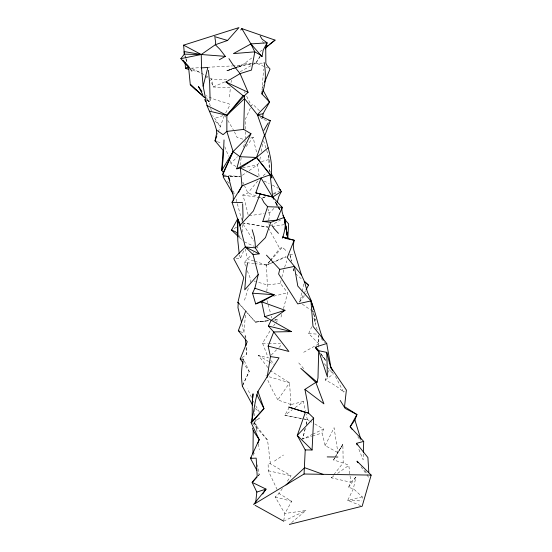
<?xml version="1.0" encoding="UTF-8"?>
<svg xmlns="http://www.w3.org/2000/svg" width="552" height="552" viewBox="0 0 552 552"><rect width="100%" height="100%" fill="white"/><g stroke="black" fill="none" stroke-linecap="round" stroke-linejoin="round"><path stroke-width="0.41" stroke-dasharray="2.76 2.07" d="M277.132 489.589L268.293 470.759L268.099 463.549L270.397 463.825L291.056 475.755L286.729 482.117M303.655 352.307L318.794 343.848L318.828 335.809M262.027 90.031L263.601 69.166M257.025 431.56L255.245 419.196M266.692 150.42L269.597 159.314L269.348 170.285L270.128 172.603M363.313 453.972L363.14 459.837L358.379 448.051M318.373 347.111L318.78 335.071M275.986 206.344L276.966 205.358L277.021 203.874M230.198 89.396L229.439 98.311M242.107 357.641L246.385 354.515L246.965 345.987M266.823 291.484L267.299 284.963L266.519 265.084L269.7 261.103M240.203 331.497L243.88 333.146L245.405 315.178M242.162 222.904L267.892 227.134L268.32 223.746M268.748 220.358L269.714 212.734L267.858 209.063M254.61 411.73L254.941 409.17M240.106 165.269L241.189 157.713M231.033 82.531L231.385 80.24M259.868 159.673L260.572 155.554M261.282 151.441L262.69 143.203M283.769 520.501L284.853 513.498L291.697 501.299L279.036 493.433L277.891 491.128M362.685 498.27L362.222 496.869L353.39 488.692L348.464 487.416L350.865 482.255L355.874 477.149L353.39 488.692L347.719 500.333L360.635 505.611M304.221 296.038L299.474 302.151L301.827 292.194M302.027 291.366L303.793 283.894M283.493 308.637L287.654 292.753L280.34 283.362L281.065 280.34M305.208 428.552L302.662 439.075L311.611 436.273M306.188 424.502L307.367 419.644L306.091 414.083M305.228 428.531L302.662 439.075L311.928 434.617M306.215 424.474L307.395 419.61L308.823 420.445M281.844 277.214L283.935 269.638M250.277 282.41L250.96 280.023L246.979 269.969M244.481 300.219L248.745 287.047M243.446 147.101L245.329 140.788M281.796 314.433L280.568 318.435M333.898 474.568L343.185 462.866L342.861 444.374L337.886 452.626L325.114 445.588L322.182 432.961L323.513 429.049L314.454 423.736M284.57 267.347L286.833 260.896M217.391 134.419L217.978 132.811M218.268 132.004L224.195 115.948M253.368 455.365L254.244 453.006M335.45 376.416L343.496 392.086C338.197 387.014 331.828 383.178 325.211 380.087L326.453 376.94M328.309 372.221L329.854 368.287M262.373 87.685L263.649 84.573M236.152 258.605L240.444 258.357L244.032 250.022M250.339 108.164L245.385 119.156L245.488 130.824M318.794 343.848L308.678 333.574L311.735 326.791M314.116 321.519L315.137 319.263L312.529 309.748M242.742 385.282L249.221 371.365L244.219 360.767M242.68 385.324L249.221 371.365L243.708 363.782M325.114 445.588L334.084 427.765L337.886 452.626L335.63 456.228M299.474 302.151L303.786 294.03M304.18 293.291L305.753 290.338M349.789 473.837L348.809 465.384L343.185 462.866L333.539 460.016L334.567 458.105M225.678 112.946L229.991 104.956L228.832 103.693L215.404 99.795L206.227 95.724M269.928 370.426L289.565 382.777L290.925 404.561L284.784 415.318L307.367 419.644L284.784 415.318L292.387 409.674M267.906 367.57L258.322 355.35L268.258 357.958L262.545 343.171L270.149 330.724M333.539 460.016L334.809 457.884M335.236 457.173L342.861 444.374L336.354 454.986M260.268 55.807L255.942 62.976L252.181 65.06M260.144 56.67L255.942 62.976L254.279 63.294L262.552 63.135M282.403 488.479L279.036 493.433L275.172 496.972L284.853 513.498L305.939 510.496L289.489 524.4M290.766 404.512L277.842 399.903L289.565 382.777L269.21 376.795M313.15 314.192L313.909 313.094M258.833 163.033L257.598 164.786L247.227 171.927M348.464 487.416L355.874 477.149M265.954 375.836L266.354 375.291M246.13 146.515L253.299 137.2L254.61 144.596L256.977 153.518M304.752 295.361L306.332 293.319M350.078 476.141L350.865 482.255L331.317 477.818L333.38 475.217M270.232 260.44L279.76 248.51L282.369 247.275L283.735 248.579M257.763 181.001L247.862 193L242.776 195.022L245.681 204.33L248.372 215.908M254.569 263.621L266.519 265.084L269.914 261.268M270.48 260.634L282.369 247.275M258.15 475.907L259.24 474.734L257.404 464.784M245.599 266.147L244.322 262.366L251.036 255.245M236.001 166.483L230.798 163.544L237.298 156.768M252.078 254.168L253.637 252.568M273.916 208.435L269.714 212.734L267.347 213.065M271.211 355.053L276.531 349.809M278.898 347.484L281.851 344.572M263.18 175.764L266.885 172.472M325.211 380.087L333.263 373.987L332.428 371.8M251.684 58.001L243.943 63.922L234.655 67.661M260.061 51.584L261.993 50.108M257.887 475.748L259.24 474.734L258.046 472.498M295.154 407.617L303.448 401.463L305.373 410.854M331.317 477.818L334.816 475.327M337.617 473.34L348.809 465.384M242.39 175.26L246.537 172.403M274.454 461.079L283.514 455.027M236.635 227.162L232.109 229.756M258.377 418.954L254.237 421.369M270.135 225.878L280.575 220M240.141 71.739L251.429 65.481M312.701 434.245L323.513 429.049M283.652 521.164L305.939 510.496M254.624 261.206L266.519 265.084L271.204 263.007M271.984 262.655L286.039 256.418M224.712 81.91L213.238 86.995L210.705 80.323L211.616 78.936L218.385 79.902L229.197 79.171M263.09 197.713L265.477 196.74M273.426 193.483L279.788 190.882M266.519 265.084L286.212 257.066M233.882 67.972L226.92 70.78L244.315 65.184L250.96 63.922M234.082 68.22L226.92 70.78L234 68.413M234.883 67.937L242.045 65.377L233.558 65.847M262.297 198.037L266.285 196.664M273.461 194.194L275.855 193.372M250.642 138.09L253.299 137.2M234.786 68.144L243.446 65.253L250.939 63.887M222.987 115.644L213.886 118.632M312.425 436.018L322.182 432.961M261.475 161.577L269.597 159.314M303.448 401.463L290.925 404.561M273.716 296.189L287.654 292.753M362.222 496.869L347.719 500.333L361.981 500.968M242.611 167.967L257.598 164.786L259.185 176.875M249.166 215.784L264.201 213.5M272.046 226.506L284.515 224.616M280.34 283.362L267.299 284.963L256.3 281.699M274.413 320.091L276.317 319.863L272.971 320.222M239.589 304.393L255.403 322.092L268.934 320.65M274.855 320.022L278.236 319.656A69.787 7.245 -53.3 0 0 275.883 322.761M238.257 302.392L255.403 322.092L268.789 320.664M255.403 322.092L269.093 320.677M289.814 254.562L293.409 254.348M251.657 63.314L243.943 63.922L244.315 65.184M252.512 63.245L255.942 62.976L267.665 68.006M190.944 68.193L200.983 67.641M207.235 67.296L232.709 65.895M229.984 176.75L240.32 176.688L227.734 175.363M262.545 343.171L267.665 343.234M268.52 343.24L280.471 343.378M229.998 176.24L240.32 176.688M230.143 87.823L213.238 86.995L211.616 78.936L208.649 77.266M308.678 333.574L317.124 334.105M223.539 174.922L226.9 175.274M244.322 262.366L246.026 262.579M246.882 262.683L253.713 263.518M242.776 195.022L260.599 197.775M266.582 120.322L262.711 119.425L260.344 117.341M242.48 222.822L267.892 227.134M268.293 470.759L291.056 475.755M275.172 496.972L291.697 501.299M192.641 70.38L199.741 72.264L201.114 73.271M242.832 139.138L237.181 137.558L234.434 131.811M254.017 280.982L255.541 281.458M253.83 260.951L247.482 258.881L245.219 248.959M260.689 197.478L247.862 193L244.626 186.01M217.426 141.678L221.835 143.403M313.667 318.663L315.137 319.263L315.42 323.734L317.248 330.055M264.097 181.084L269.217 183.43M244.281 241.866L254.168 246.351M192.089 68.683L199.741 72.264M253.375 422.915L254.983 424.033L267.575 440.213L270.397 463.825M272.44 185.099L278.291 188.329M201.225 73.099L204.937 75.182M205.682 75.603L207.904 76.852M309.534 420.859L312.384 422.522M258.322 355.35L268.41 361.36M269.128 361.788L273.454 364.368M302.289 304.131L310.755 310.072M311.459 310.569L314.281 312.549L313.929 313.805L315.42 323.734M205.227 76.293L208.649 78.812M206.758 99.553L209.249 101.754L210.54 107.461M295.486 273.661L302.303 279.692M209.249 101.754L206.717 99.457L209.249 101.754L206.296 97.6M238.705 236.939L242.321 240.375M259.474 110.738L252.781 104.225L251.401 105.805L246.613 96.124M215.335 121.185L220.331 126.38L212.665 115.561M229.149 183.381L226.375 180.394M270.715 360.38L274.165 364.058M298.735 362.919L304.676 369.688M252.65 423.212L267.575 440.213M324.245 363.664L326.501 366.245M327.067 366.894L333.263 373.987M255.541 408.37L258.736 412.033M364.665 470.407L367.922 474.347M321.602 355.585L325.777 360.822M238.54 235.028L242.024 239.575M357.786 436.804L360.849 440.82M320.829 353.797L325.908 360.594M320.657 353.377L325.563 360.042M361.042 466.744L366.507 474.347M367.004 475.037L368.984 477.797M321.202 338.307L322.644 340.418M243.197 224.347L253.761 241.086M227.783 120.336L233.351 129.796M224.492 115.14L225.74 117.121M259.516 412.289L255.148 404.719M257.142 246.703L257.97 248.083M278.801 208.318L279.671 209.781M277.842 399.903L272.647 390.519L267.313 379.183M270.59 172.459L269.348 170.285L268.5 154.45M279.698 209.532L275.572 202.184L277.994 206.538M278.401 207.269L279.629 209.463M275.558 202.218L279.678 209.608M275.517 202.142L278.767 207.973M268.3 227.872L279.76 248.51M224.795 146.735L228.549 156.271M275.02 201.583L276.966 205.358M244.405 91.653L245.143 93.143M251.519 397.419L247.503 388.594M253.292 401.028L254.037 402.539M262.579 41.241L263.635 43.422M242.832 182.125L244.267 185.23M254.458 421.838L256.825 429.891M324.155 342.102L324.369 342.668M233.351 191.061L234.717 195.07M245.93 337.727L244.874 334.54L245.233 337.5M263.518 140.719L266.423 149.613M184.816 55.745L185.582 58.112M185.831 58.898L186.852 62.045M229.791 160.156L230.798 163.544M185.272 55.566L185.941 57.967M186.169 58.767L187.287 62.762M267.03 300.488L267.941 303.793M268.168 304.621L270.459 312.887M271.377 316.192L271.832 317.848M236.083 199.079L241.597 219.544M239.527 254.962L240.189 257.446A38.895 37.515 -52.6 0 0 240.444 258.357M289.938 254.686L291.504 261.186L290.145 255.466A39.986 18.651 -75.9 0 1 289.903 254.734M210.719 108.275L211.644 112.353M241.9 323.9L243.88 333.146M254.389 413.434L254.755 415.904M254.638 421.507L254.983 424.033M258.529 443.953L259.226 449.742M242.287 224.595L242.97 233.903M246.109 347.794L246.385 354.515M245.495 131.659L245.55 138.331M343.399 392.086A176.523 54.041 -24.3 0 1 344.358 391.409M283.832 248.579A191.792 71.905 33 0 1 287.371 252.009M273.564 325.852A69.787 7.245 -53.3 0 1 274.951 323.996M259.923 417.974A62.335 12.806 -24.9 0 1 258.281 418.954M293.85 270.935L293.071 267.685L293.85 270.935"/><path stroke-width="0.83" d="M233.268 200.686L233.275 195.732L228.438 176.647L223.974 175.978L222.704 174.832L223.346 172.438L233.089 151.572L250.967 133.708L243.68 129.396L226.858 131.41L223.118 134.66L216.563 130.175L214.445 123.151L206.993 105.549L203.129 86.146L201.521 67.875L201.252 54.517L215.321 44.726L227.541 40.475L238.947 27.6L183.623 45.14L184.402 54.648M216.563 130.175L216.55 133.722L215.038 140.85L222.994 150.227L221.787 170.444L223.346 172.438M252.775 397.978L253.044 393.769L252.395 399.434L252.133 420.024M252.319 405.064L252.395 399.434M262.786 118.156L263.014 113.815L269.562 102.079L261.952 93.957L261.993 91.604M210.139 100.43L209.663 83.104L208.435 70.359M305.228 449.942L312.066 449.977L313.66 418.092L308.575 413.131L305.366 412.365L297.259 435.438L305.228 449.942L304.055 474.016L253.575 504.487L266.05 489.12L252.147 482.351L257.204 476.259L256.183 458.146L250.491 458.353L256.852 470.269M363.368 452.302L363.692 441.407L350.134 426.758L356.951 414.552L344.531 406.645L346.387 390.071L330.475 366.714L326.784 352.383L318.697 350.713L315.482 347.491M252.505 428.069L253.223 430.698L252.961 453.627M252.561 401.338L252.347 404.706L242.314 386.103M257.06 477.08L252.147 482.351L256.832 492.06L255.638 502.851M264.601 82.241L270.011 69.014L266.864 65.281L265.857 63.211L265.74 47.789L267.099 42.808L250.925 43.925L233.42 53.606L254.803 51.847L260.192 54.917L262.021 56.594L263.235 49.984L267.099 42.808L262.172 39.247L260.116 35.956M257.936 391.389L263.966 408.597L251.063 422.597C253.83 413.476 254.651 401.332 257.936 391.389L279.029 357.855L270.452 356.599L268.141 346.104L273.73 331.945L268.362 326.039L271.067 320.519L284.998 310.279L261.696 301.827L255.7 303.924L252.54 293.202L254.858 288.241L258.26 274.503L253.078 254.596L245.336 246.992L239.892 225.865L232.026 202.273L242.017 185.976L261.027 177.999L270.128 174.86L271.177 175.598L271.936 178.027L270.646 174.156M267.161 377.361L270.452 356.599M277.187 202.405L278.912 196.222L281.444 191.447A20.7 19.417 -74.6 0 1 280.582 190.557L271.411 173.908M247.551 263.166L246.247 269.969L244.75 289.828L258.26 274.503M242.197 221.324L243.046 217.046L242.673 203.743M239.023 303.759L237.891 302.496L243.784 277.539L233.731 258.653L245.336 246.992L255.3 247.848L259.185 253.851L253.078 254.596M266.464 255.155L279.712 269.404L278.615 274.013L297.749 303.904L310.942 300.909C316.268 313.57 318.2 327.419 323.389 340.115M203.129 86.146L207.842 67.475L201.521 67.875M228.928 58.629L232.689 64.329L240.085 73.637L248.096 92.308L244.308 95.862L244.529 98.615L257.384 114.74L265.712 138.545L268.141 147.784L256.514 157.465L240.382 168.022L236.767 168.843L239.941 156.699L250.967 133.708M358.062 462.597L357.068 461.217L371.165 475.099L362.16 506.232L289.489 524.4M261.952 93.957C266.085 83.89 265.988 73.002 264.132 62.473M261.724 198.278L263.959 202.543L267.189 206.227A13.276 7.866 57 0 0 267.61 206.676L262.807 221.455L270.687 222.366L284.128 217.495L284.873 219.744L287.785 238.402L294.154 240.258L293.312 245.109L293.754 249.814L301.433 274.924L304.387 281.403L307.388 291.96L310.921 300.012L313.591 309.286M270.687 222.366L265.471 237.608L255.3 247.848L255.293 246.765A91.791 38.088 54.3 0 0 255.052 242.273L254.272 236.767L252.167 229.722M352.176 429.435L350.134 426.758L354.901 419.982L356.951 414.552L345.138 408.397L340.225 400.462M284.86 221.676C284.556 216.701 280.795 212.472 282.203 207.29L272.681 197.043L255.811 192.889L261.027 177.999L273.847 199.313M236.767 168.843L256.514 157.465L264.456 135.178M216.798 136.027L215.038 140.85L216.239 141.257M264.725 135.895L270.321 120.66L257.384 114.74L269.562 102.079L262.842 89.893M301.433 274.924L287.233 257.57L294.154 240.258C290.421 239.368 286.102 238.933 282.865 237.022C284.563 231.592 285.95 225.54 284.873 219.744M257.743 443.566L259.205 439.627L251.063 422.597M243.204 363.099L240.196 358.966L247.255 341.716L238.347 330.676L245.764 310.9M260.24 193.855L253.327 211.057L240.286 225.002A15.732 10.302 64.3 0 1 240.589 225.582L239.892 225.865M222.704 174.832L233.089 151.572L226.858 131.41L226.858 115.285L243.039 95.641L244.308 95.862L226.858 115.285L209.47 111.173M263.822 130.403L268.265 122.841M238.429 192.731L242.017 185.976L240.382 168.022L258.06 176.861M306.139 289.6L308.499 285.17L304.387 281.403M238.105 236.366L231.481 230.067L237.677 218.896L240.589 225.575M265.284 48.962L267.154 46.154L268.472 45.147M262.724 494.061L266.05 489.12L256.832 492.06M214.9 37.543L215.68 42.352L215.321 44.726L219.855 49.218L225.313 56.352L201.252 54.517L184.147 51.571L184.306 54.172L180.835 58.65L188.632 67.558L190.267 84.539L204.82 97.739M240.741 30.001L241.817 28.594L275.055 40.11L265.74 47.789M251.457 422.763L263.966 408.597L256.839 394.659M313.66 418.092L297.259 435.438L312.066 449.977M282.293 238.133L283.059 237.367L287.785 238.402L288.668 223.981L285.418 220.248L282.976 215.515M223.974 175.978L223.091 176.792L233.054 193.876M286.033 484.897L304.683 467.716L323.003 474.32M251.284 457.691L250.491 458.353L259.205 439.627L253.223 430.698M269.79 44.139L275.055 40.11M304.918 389.388L315.827 382.377L323.927 403.85L304.918 389.388L307.561 403.043L308.575 413.131L288.71 407.079L305.366 412.365M242.335 386.089C241.148 377.244 241.065 367.963 243.501 359.255L240.196 358.966M255.811 192.889L272.681 197.043L281.444 191.447M243.039 95.641L225.934 81.986L240.085 73.637L251.505 70.049L254.803 51.847L250.925 43.925L241.817 28.594M219.31 59.768L225.313 56.352M255.7 303.924L274.254 294.747L254.858 288.241M331.027 368.163L326.736 343.51L315.758 347.001L318.801 351.079M252.54 293.202L274.254 294.747L261.696 301.827L264.808 316.662L284.998 310.279M190.267 84.539L204.247 97.145M237.891 302.496L238.257 302.392L237.96 307.664L241.597 322.63M357.109 444.905L356.475 443.332L363.692 441.407M279.712 269.404L294.361 266.416L297.797 286.074L310.942 300.909L312.991 326.342L326.736 343.51M180.835 58.65L201.252 54.517L183.623 45.14M263.014 113.815L257.384 114.74L258.571 115.782M262.807 221.455L276.918 220.138L282.203 207.29L267.603 206.689M187.08 68.407L185.541 68.489L188.694 69.331M188.632 67.558L185.472 67.717L185.03 62.335M264.808 316.662L291.38 331.621L273.73 331.945L288.896 351.465L268.141 346.104M327.198 456.904L337.865 457.028M304.055 474.016L371.165 475.099M184.306 54.172L201.252 54.517M242.5 202.618L232.026 202.273L232.73 202.356M268.141 147.784C270.597 156.844 272.509 166.193 271.177 175.598L256.514 157.465L239.941 156.699L233.089 151.572L221.787 170.444L223.325 157.134L224.029 139.953M268.865 120.557L270.321 120.66M268.362 326.039L291.38 331.621M214.487 36.577L227.541 40.475M282.769 236.842L287.785 238.402L284.301 217.743M231.481 230.067L235.304 231.661L237.546 233.731M238.347 330.676L239.582 331.221M225.934 81.986L248.096 92.308M206.993 105.549L226.858 115.285L244.529 98.615L243.68 129.396M245.336 246.992L259.185 253.851M255.134 505.349L283.652 521.164M197.63 91.011L195.567 89.659L190.488 84.47M279.388 189.094L280.478 189.853M304.159 281.334L308.499 285.17M315.827 382.377L300.771 368.322L317.138 382.191L317.986 377.878L318.697 350.713L327.398 376.933L326.784 352.383M182.967 60.133L188.128 65.75L191.855 71.139M278.436 233.344L273.978 228.466L272.046 225.478M250.925 43.925L262.021 56.594M357.068 461.217L358.158 462.528M315.344 347.732L317.952 351.01M256.514 157.465L270.128 174.86L272.681 197.043M356.475 443.332L367.901 457.525L368.812 472.395M201.873 91.377L198.43 86.533L202.763 94.64M330.475 366.714L332.387 370.44M239.182 253.444L237.788 240.479L237.677 218.896L240.286 225.002M204.723 99.394L205.654 101.83M360.884 439.392L354.901 419.982M228.438 176.647L229.804 180.649M285.149 223.346L287.785 238.402L284.308 217.902M245.385 338.969L245.95 345.593M237.677 218.896L237.836 236.849M315.93 382.281A94.233 25.751 -34.2 0 1 317.234 382.094"/></g></svg>
